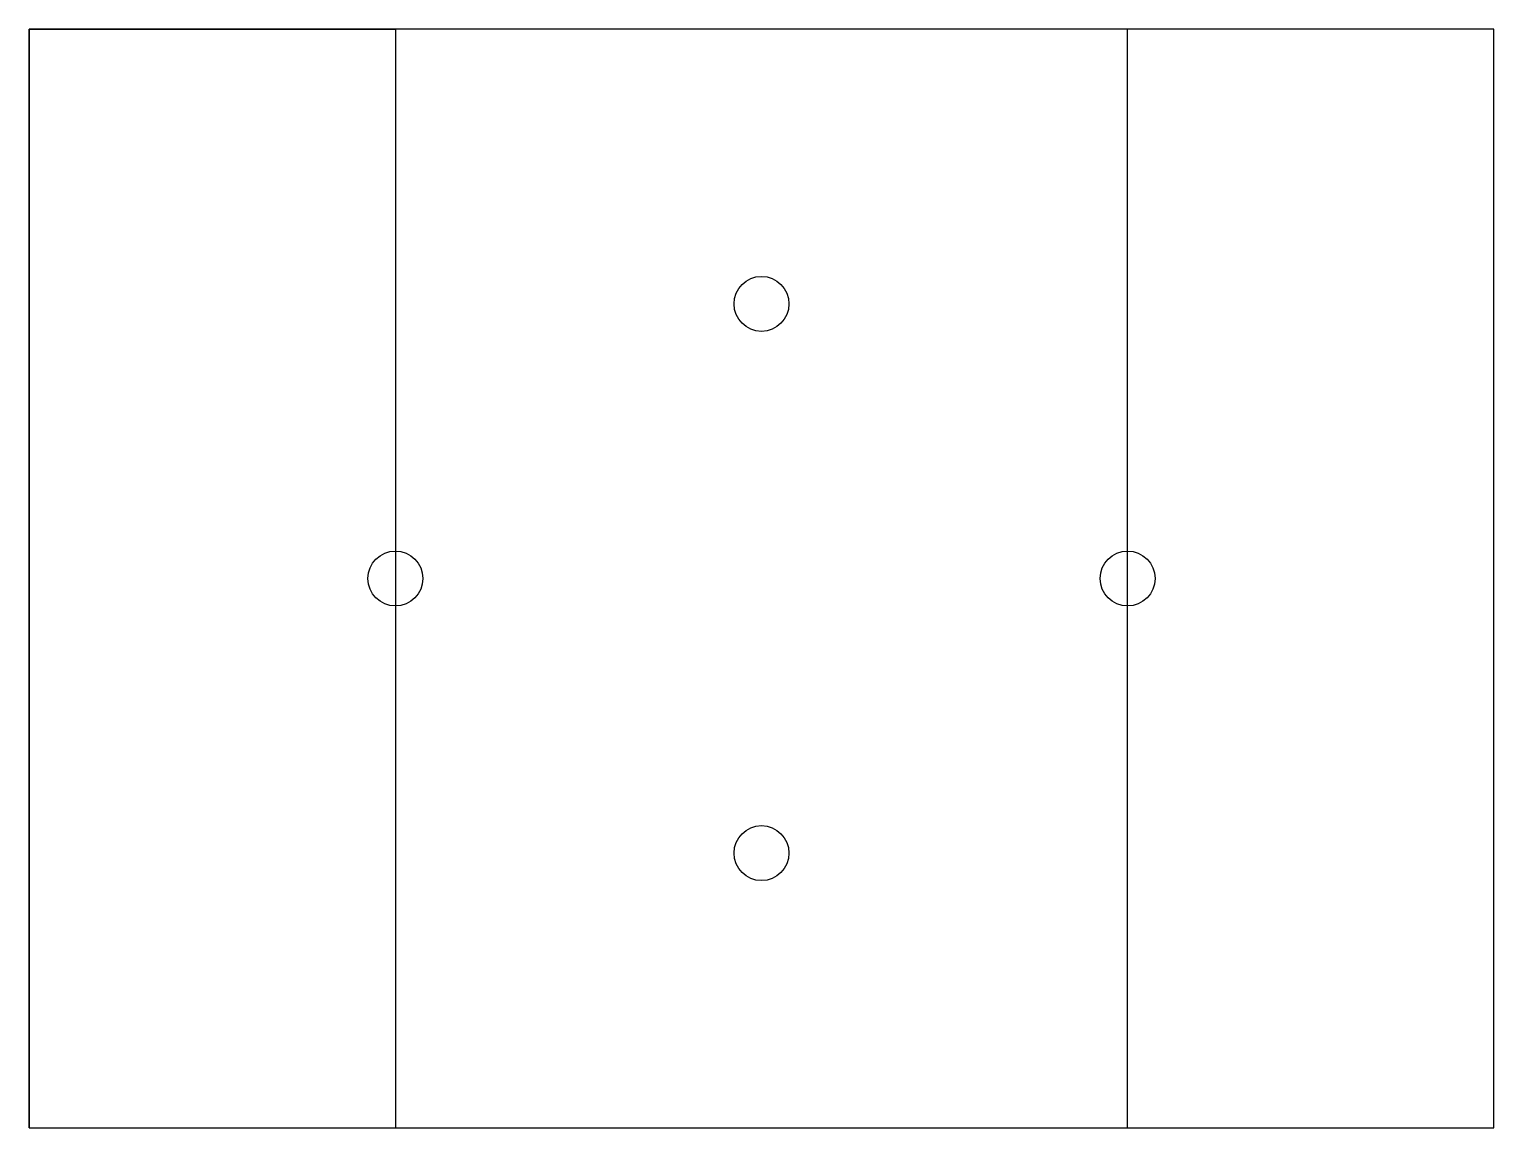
# Model space of a CAD drawing. Header units: metres. Extents: x 0 to 8, y 0 to 6.
import ezdxf

# ---------------------------------------------------------------- set-up
doc = ezdxf.new("R2010")
doc.units = ezdxf.units.M
for name, color, linetype in [('ELEC-CANAL', 30, 'Continuous'), ('ELEC-LAMP', 2, 'Continuous'), ('ELEC-TABLERO', 5, 'Continuous'), ('MUROS', 7, 'Continuous')]:
    doc.layers.add(name, color=color, linetype=linetype)

msp = doc.modelspace()

# ---------------------------------------------------------------- linework, layer by layer
at = {"layer": 'ELEC-CANAL'}
for points in [[(0, 6), (2, 6), (2, 0)], [(2, 0), (6, 0), (6, 6)]]:
    msp.add_lwpolyline(points, dxfattribs=at)
at = {"layer": 'ELEC-LAMP'}
for centre in [(4, 4.5), (2, 3), (6, 3), (4, 1.5)]:
    msp.add_circle(centre, 0.15, dxfattribs=at)
at = {"layer": 'ELEC-TABLERO'}
msp.add_line((0, 0), (0, 6), dxfattribs=at)
at = {"layer": 'MUROS'}
msp.add_lwpolyline([(0, 0), (8, 0), (8, 6), (0, 6)], close=True, dxfattribs=at)

doc.saveas('drawing.dxf')
